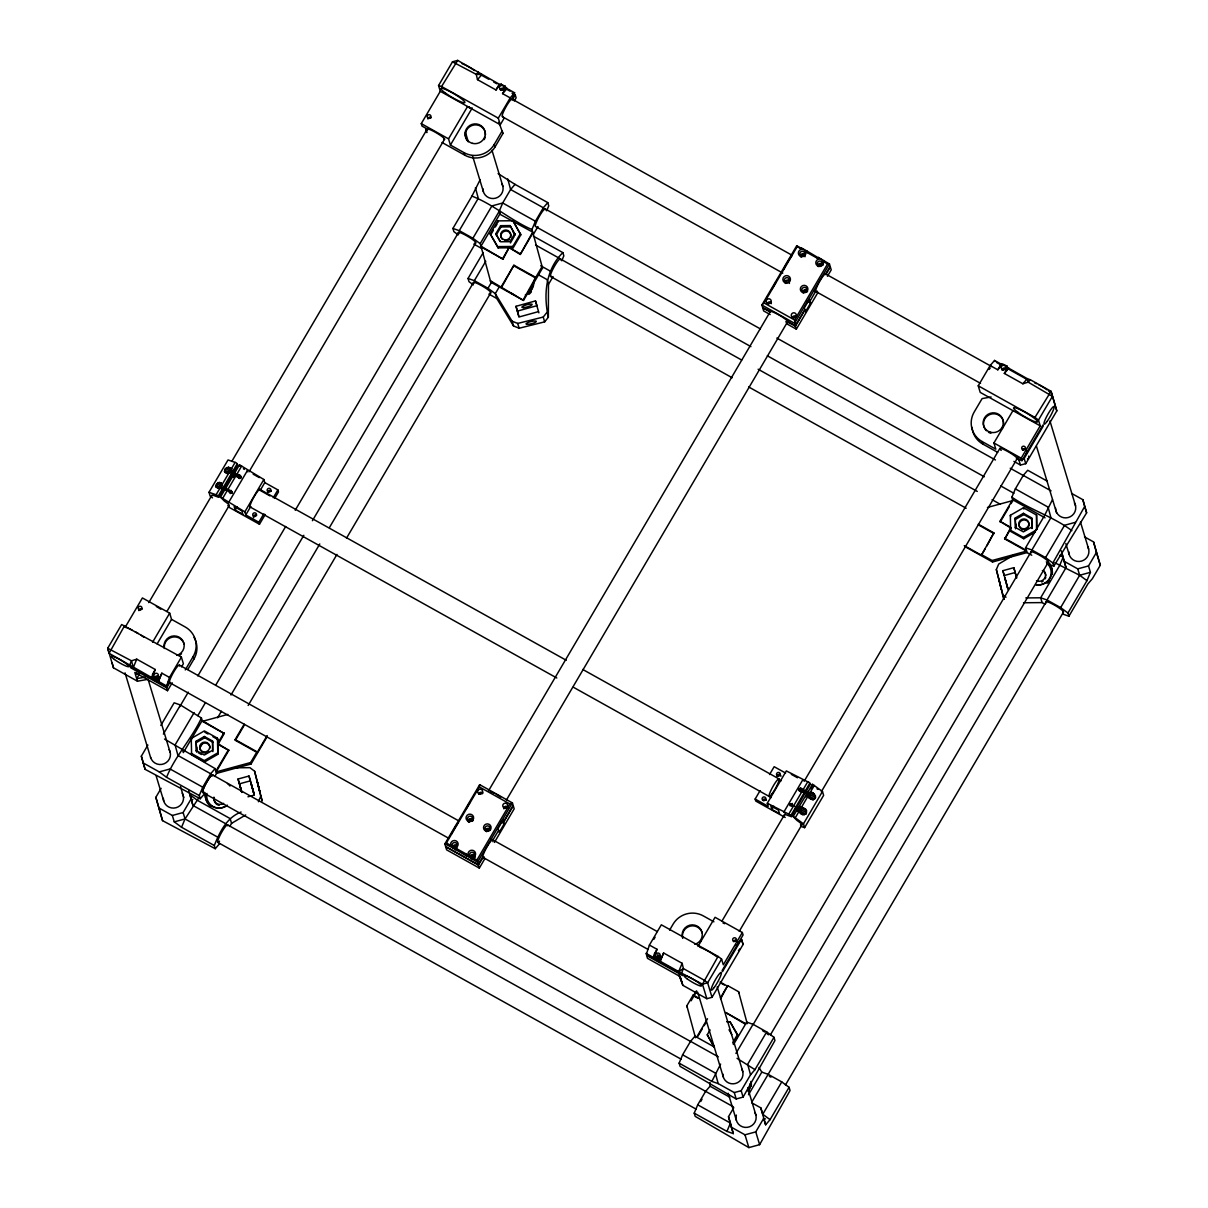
<?xml version="1.0" encoding="UTF-8"?>
<svg xmlns="http://www.w3.org/2000/svg" width="1208" height="1208" viewBox="0 0 1208 1208"><rect width="100%" height="100%" fill="white"/><g stroke="black" fill="none" stroke-linecap="round" stroke-linejoin="round"><path stroke-width="1.5" d="M244.197 724.181L235.137 739.583L256.957 751.754L250.615 762.535L216.126 771.927L228.81 750.364L217.848 743.615L217.817 754.336L204.696 761.886L191.604 754.592L191.257 738.466L204.379 730.9L217.47 738.209L218.074 744.385L224.235 733.498L202.189 720.572L183.359 752.599L182.71 750.53M196.164 741.199L196.511 751.769L196.164 741.199L204.363 736.472L212.563 741.033L212.91 751.602M196.813 750.863L196.828 747.148M212.563 741.033L212.532 750.319L204.318 755.045L196.134 750.485M217.817 754.336L217.47 738.209M1035.437 532.018L1023.765 538.738L1010.673 531.444L1010.341 515.303L1023.463 507.753L1036.555 515.046L1036.902 529.331M1015.233 518.036L1015.596 528.606L1015.233 518.036L1023.448 513.309L1031.632 517.885L1031.994 528.455L1031.632 517.885M1015.898 527.715L1015.898 524M1036.555 515.046L1036.509 529.904L1023.387 537.454L1010.296 530.161M483.23 252.578L468.024 278.459L474.351 280.664L487.987 288.259L495.295 293.665L496.745 298.452L513.536 325.979L519.153 328.229L544.672 321.856L548.356 317.236C543.343 294.858 545.548 269.444 562.868 252.623L533.423 236.194M548.356 317.236L548.477 284.363L547.028 279.561L538.844 275.001M759.001 1067.525L761.81 1072.115L768.137 1074.32L781.772 1081.915L789.081 1087.321L790.047 1090.522L759.621 1144.671L748.854 1147.6L695.189 1116.358L694.222 1113.157L697.711 1104.822L705.623 1091.337L710.077 1086.203L710.077 1082.549M809.979 301.185L815.642 291.354A10.117 1.555 -60.9 0 1 819.764 281.253A10.117 1.555 -60.9 0 1 825.653 273.899L830.213 266.56L829.443 263.993L827.571 263.948L794.607 320.014L795.362 325.843L804.875 309.671L804.332 307.889L809.405 299.267L810.553 303.102L805.479 311.724L804.951 309.928L795.438 326.1L796.359 329.165L818.027 292.306M221.547 485.676L217.727 488.183L215.628 486.582L217.938 482.626L220.898 482.792L222.378 484.332L221.593 485.405L221.653 483.925M227.557 473.898L224.492 471.482L225.398 468.553L228.418 467.224L231.77 468.81M230.471 470.32L229.777 467.692M789.851 804.558L790.183 805.812L791.602 805.887L792.357 803.456L789.851 804.558L792.961 806.28M798.699 790.168L799.122 788.764L801.221 788.356L801.161 790.304L798.699 790.168L801.629 791.814M455.174 849.3L466.786 856.2L466.696 854.298L456.609 848.665L455.174 849.3L449.874 846.34L449.678 844.8L446.401 842.973L444.831 843.954L445.601 846.506L478.323 864.762L482.732 856.88A10.117 1.555 -60.9 0 1 487.549 845.993A10.117 1.555 -60.9 0 1 492.909 839.968L498.647 830.394M153.008 677.914L152.797 675.499L151.846 677.779L153.008 677.914L152.495 676.45A3.79 3.7 -16.8 0 1 152.887 673.626L155.303 669.519L136.761 659.175L131.461 660.806L107.708 648.243L121.661 624.521L181.396 657.152L183.389 663.736L181.517 666.907M505.171 86.206L505.382 86.704A3.79 3.7 -16.8 0 1 504.989 89.528L505.291 90.494L505.171 86.206L500.746 84.122A3.79 3.7 -16.8 0 0 498.451 85.874L496.035 89.981L477.492 79.653L476.239 74.368L452.487 61.804L438.549 85.526L440.286 91.295L500.278 124.741L504.008 118.399M654.555 955.301L653.604 957.597L654.766 957.717L654.645 953.429L657.061 949.322L649.421 945.064L661.335 924.8L718.065 956.419L721.584 959.077L723.32 964.83L742.331 932.5L715.061 917.295L697.952 946.393M1006.928 366.009L1007.14 366.507A3.79 3.7 -16.8 0 1 1006.747 369.331L1007.049 370.312L1006.928 366.009L1002.504 363.925A3.79 3.7 -16.8 0 0 1000.209 365.677L997.793 369.799L990.152 365.541L978.238 385.805L980.216 392.389L1040.209 425.835L1021.198 458.179L1021.953 460.656L1042.866 425.08L1043.184 426.137L1024.173 458.481L1018.857 459.81L1017.06 458.814A10.117 1.465 30.5 0 1 1016.336 458.814M446.401 842.973L479.365 786.921L479.697 784.671L512.418 802.912L513.189 805.479L503.676 821.636L503.132 819.855L498.074 828.477L499.221 832.312L504.295 823.69L503.751 821.893L513.264 805.721L514.185 808.801L494.404 842.444M152.706 676.948L158.399 681.433L161.842 673.173L169.482 677.431L166.357 686.778L169.377 681.629A10.117 1.555 -60.9 0 1 175.16 669.625A10.117 1.555 -60.9 0 1 179.494 666.031M654.645 953.429A3.79 3.7 -16.8 0 0 654.253 956.253L660.157 961.236L663.6 952.976L682.143 963.305L683.396 968.59L681.735 972.636L682.611 975.551L646.612 955.468L647.488 958.337L680.21 976.577L682.852 985.335L706.846 998.714L712.025 997.31L743.071 944.49L741.561 939.356M220.052 488.787L220.324 487.972M233.808 475.318L235.379 472.902M799.394 807.382L799.59 806.295L798.548 807.488M798.911 812.32L799.923 809.889L800.904 813.437L802.459 814.6L805.766 814.207L806.567 810.93L805.63 809.209L801.553 807.352L800.768 808.439L802.293 807.759M805.676 791.557L804.317 793.656L805.676 791.557L799.802 788.28M801.584 808.59L802.172 807.276L805.63 809.209M810.447 793.505L810.945 791.844L809.602 793.626L807.412 792.403L808.454 791.195L807.05 794.577M493.166 839.726L492.985 840.224A10.117 1.555 -60.9 0 1 492.834 841.659M235.107 462.407L228.025 459.946L208.999 492.29L216.096 494.751L235.137 462.362L236.406 462.936L237.674 464.914L218.663 497.243L215.628 496.216A10.117 1.465 30.5 0 0 211.959 495.854M227.829 505.518A10.117 1.465 30.5 0 0 224.356 501.078L220.475 497.137L239.501 464.808L263.857 479.501L264.794 482.596L277.885 489.889L278.489 491.928L274.684 498.391M807.744 781.803L786.317 770.915L767.306 803.245L788.733 814.132L807.759 781.742L809.043 782.316L810.311 784.294L791.3 816.623L788.265 815.596A10.117 1.465 30.5 0 0 784.596 815.234M800.466 824.898A10.117 1.465 30.5 0 0 796.993 820.459L793.112 816.517L812.591 784.309L822.467 791.497L823.63 795.332L804.604 827.661L801.568 826.604M166.04 685.691L109.082 653.301L124.681 625.533M136.761 659.175L133.303 667.45L131.461 660.806L129.8 664.853L130.69 667.767L166.674 687.835L167.535 690.689L172.2 682.762M155.303 669.519L153.174 674.608L152.887 673.626M156.874 680.074L158.399 681.433L161.842 673.173M204.681 793.611L200.241 798.76L199.275 795.559L166.553 777.303C175.22 755.906 191.634 738.964 201.419 718.02L180.475 705.004L174.148 702.799L160.83 725.449M219.69 843.577L215.251 848.726L214.284 845.509L181.562 827.269L185.035 818.933L199.305 797.084M199.275 795.559L202.763 787.208L210.675 773.739L215.13 768.605L164.499 739.039M458.27 234.896L453.891 231.664L452.924 228.448L471.935 196.119L480.089 179.826M214.284 845.509C219.75 832.07 226.636 817.514 241.117 812.018M537.968 226.576L533.377 234.367L531.928 229.565L535.416 221.23L543.328 207.761L547.783 202.612L515.046 184.371L498.104 173.59M546.68 210.796L548.749 205.828L547.783 202.612M561.765 260.792L563.834 255.824L562.868 252.623M682.293 974.479L646.295 954.411L649.421 945.064M654.555 957.234L653.604 957.597L657.061 949.322M658.632 959.877L660.157 961.236L663.6 952.976M682.143 963.305L678.7 971.579L702.467 984.188L706.846 998.714M733.528 1044.527L746.71 1022.119L753.052 1024.309L766.687 1031.919L773.981 1037.325L774.947 1040.526L743.101 1097.091L736.201 1098.963L680.104 1066.362L679.123 1063.161L682.611 1054.811L690.538 1041.341L694.977 1036.207L714.426 1047.049M736.201 1098.963L734.283 1092.576L718.186 1083.606L711.859 1081.402L720.617 1064.082M697.711 1104.822L730.432 1123.062L733.286 1133.602L726.944 1131.398L730.432 1123.062L728.5 1116.675L733.784 1107.691M1011.066 503.615L1012.878 500.535L1011.866 497.213L1015.354 488.878L1023.267 475.393L1027.721 470.259L1047.351 481.207M1047.532 564.03L1053.814 566.205L1052.848 563.004L1084.693 506.424L1082.866 499.689L1071.602 493.408M1062.632 614.026L1068.914 616.216L1067.947 613L1086.958 580.655L1090.431 572.32L1088.514 565.933L1096.426 552.464L1093.572 541.924L1084.482 536.85M258.391 801.735L260.762 796.193L254.601 771.232L249.92 767.669L233.174 767.82M996.343 569.572L1003.954 599.334L996.343 569.572L998.699 564.045L1014.403 554.683M230.517 468.825L231.257 469.233L228.931 473.189L225.247 472.615M230.728 471.618L231.272 470.471M224.039 487.926C226.877 481.509 219.841 492.985 223.359 489.074L221.185 487.851M232.917 472.826C235.741 466.424 228.72 477.885 232.238 473.989M225.609 489.859L226.455 487.821L225.232 490.373M796.48 807.322C797.975 803.335 793.686 811.55 796.48 807.322L790.259 803.864M797.869 808.65L797.129 810.87L798.171 809.677M806.733 793.55L806.415 795.438M800.043 809.873L799.726 811.746M438.549 85.526L441.569 86.538L457.666 60.4L500.444 84.892L501.592 85.028L501.29 84.047M125.3 627.058L142.408 597.945L169.679 613.151L171.551 619.357L185.186 626.967A22.122 21.623 -16.8 0 1 193.189 656.472L193.959 659.024L187.799 669.504M443.683 139.479A10.117 1.465 30.5 0 0 438.595 134.209A10.117 1.465 30.5 0 0 427.224 129.014L422.03 126.1L421.275 123.624L440.286 91.295M148.78 602.611L211.778 495.461M231.815 461.365L427.496 128.561M218.663 497.243L218.286 495.975L237.297 463.63M234.896 474.065L234.11 475.288M233.204 477.447L235.107 474.216M265.186 514.563L259.478 524.257L258.859 522.234L245.783 514.94L244.847 511.845L222.649 498.406L241.66 466.061M229.022 491.248L231.015 490.373L232.238 492.622L230.245 493.513L229.022 491.248L225.428 489.24M237.901 476.163L239.894 475.272L241.117 477.538L239.124 478.413L237.901 476.163L234.307 474.155M228.478 502.724L247.504 470.38M166.915 611.444L228.946 505.925M248.999 471.83L444.665 139.011M152.57 642.263L169.679 613.151M464.053 152.646A22.122 21.623 -16.8 0 0 494.238 144.431L502.151 130.947L502.921 133.499L495.008 146.983A22.122 21.623 -16.8 0 1 464.823 155.198L464.053 152.646L450.418 145.051L448.546 138.845L467.556 106.5M235.243 510.108L234.171 506.529L241.811 510.788L242.883 514.366L235.243 510.108L237.146 506.877M139.494 673.898L136.685 678.654L145.685 677.039M157.146 643.864L171.551 619.357M450.418 145.051L472.237 107.95M244.847 511.845L263.857 479.501M245.783 514.94L250.388 507.088M264.794 482.596L260.188 490.433L270.003 495.914M503.706 86.719L514.623 92.805L510.214 97.893L502.573 93.635L504.989 89.528M258.859 522.234L263.48 514.397A10.117 1.555 -60.9 0 0 264.129 514.019M273.265 497.726L277.885 489.889M169.482 677.431L181.396 657.152M500.278 124.741L498.3 118.157L510.214 97.893M166.674 687.835L169.709 682.686A10.117 1.555 -60.9 0 0 170.358 682.324M512.237 100.083L515.257 94.934L511.996 93.107M514.261 100.974L516.133 97.803L515.257 94.934M185.262 669.942L193.189 656.472M200.241 798.76L145.096 769.33L141.336 756.193L147.889 745.049M452.924 228.448L459.266 230.653L478.277 198.323L475.424 187.784M163.367 734.117L180.475 705.004M179.675 706.786L188.267 692.169M197.825 675.921L285.677 526.477M295.235 510.229L458.542 232.464M473.778 244.061L481.645 248.455L480.195 243.654L472.902 238.263L491.913 205.919L502.694 202.989L510.606 189.505L515.046 184.371M194.111 712.614L175.1 744.959L177.953 755.498L210.675 773.739M197.81 715.619L205.451 702.618M215.96 684.755L303.812 535.31M312.419 520.693L475.726 242.929M480.195 243.654L499.206 211.324L502.694 202.989L535.416 221.23M215.251 848.726L162.552 820.655L155.847 797.325L161.117 788.341M520.255 254.45L532.698 232.132L499.795 214.194L480.965 246.221L503.011 259.146L509.006 247.791L498.089 247.897L490.161 233.823L497.771 220.883L512.917 220.747L520.829 234.805L513.219 247.746L509.444 247.776L520.255 254.45L532.939 232.887L542.513 268.085L523.502 300.43L490.78 282.174L490.342 280.709L523.502 300.43M490.554 235.107L493.408 230.245M495.31 227.013L497.213 223.782M499.991 241.449L495.839 233.763L500.595 225.685L510.063 225.594L515.167 234.865L510.063 225.594M496.216 235.047L500.988 226.953L500.595 225.685M474.351 280.664L485.767 261.26M200.407 746.997L202.325 743.75M217.606 717.763L221.426 711.255M230.97 695.008L319.788 543.947M329.346 527.7L473.551 282.43M514.774 233.582L510.018 241.676L500.55 241.766L495.839 233.763M510.41 242.959L514.215 236.481M502.785 258.376L509.006 247.791M217.848 743.192L224.008 732.743M487.987 288.259L491.792 281.796M513.219 247.746L512.841 246.462L520.452 233.537M158.701 807.865L172.336 815.475L183.118 812.531L191.03 799.062L188.659 790.274M248.153 705.472L336.972 554.412M346.515 538.164L490.72 292.88M499.085 287.187L495.295 293.665L512.086 321.177L513.536 325.979M215.9 771.157L228.569 749.594M501.244 286.794L513.913 265.231L535.733 277.402L523.291 299.72M255.628 751.648L235.379 740.353L244.424 724.951M501.471 287.564L513.913 265.231M214.737 776.502L216.564 773.392L251.068 764L267.225 736.518M535.733 277.402L542.075 266.621L542.513 268.085M267.149 735.581L257.183 752.524L256.957 751.754M229.746 826.468L231.574 823.358L245.707 814.947M548.477 284.363L553.053 276.572M479.697 784.671L444.831 843.954L449.874 846.34M796.721 245.752L797.023 246.93L801.931 248.652L796.721 245.752L761.87 305.035L762.641 307.602L770.417 311.483A10.117 1.465 30.5 0 1 778.39 314.669A10.117 1.465 30.5 0 1 787.269 320.89L795.362 325.843M466.182 808.786L470.41 801.599M771.61 289.633L775.823 282.446M801.78 248.138L807.065 251.098L807.231 252.623L817.318 258.24L818.526 257.485L829.443 263.993L794.592 323.291L761.87 305.035L764.075 302.981L797.023 246.93M488.304 791.195L770.764 310.773M506.439 800.028L787.933 321.237M466.635 855.687L477.553 862.21L476.949 860.005L509.897 803.954L512.418 802.912L477.553 862.21L478.323 864.762M484.982 858.465L479.334 868.084L478.398 865.019L482.958 857.665A10.117 1.555 -60.9 0 0 484.257 856.94M827.45 276.285L831.225 269.882L830.304 266.802L825.895 274.699M669.61 930.1L673.128 924.12A22.122 21.623 -16.8 0 1 703.298 915.89L713.913 921.81M1013.92 461.396L1020.443 465.035L1025.743 463.706L1056.804 410.886L1051.051 391.301L1030.318 379.735L1028.174 382.151L1022.874 383.782L1004.331 373.438L1006.747 369.331M785.215 817.484L755.755 801.055L755.151 799.032L759.756 791.195A10.117 1.555 -60.9 0 0 760.406 790.832M769.556 774.539L774.162 766.702L785.608 773.075M771.882 809.42L770.81 805.842L778.435 810.1L779.522 813.679L771.882 809.42L773.784 806.189M991.089 396.979L982.104 398.595L974.176 412.064A22.122 21.623 -16.8 0 0 982.164 441.569L995.8 449.18L993.927 442.974L1012.953 410.629M783.66 812.365L802.671 780.036M722.052 920.919L785.049 813.769M804.135 781.289L999.816 448.485M791.3 816.623L790.908 815.355L809.934 783.01M797.28 811.383L800.134 806.521M805.842 796.827L808.696 791.98M810.598 788.733L812.501 785.502L812.108 784.234M804.604 827.661L803.456 823.826L795.272 817.786L814.298 785.442M801.161 809.722L800.315 811.157L805.766 814.207M813.12 799.787L808.394 797.144L810.024 794.622L815.491 797.673L813.12 799.787L809.028 798.216M695.491 1037.747L686.839 1005.796L693.181 995.03L699.417 998.503M698.088 998.397L693.407 995.785L696.125 991.164M691.082 1000.798L696.789 991.104M718.065 956.419L702.467 984.188L707.631 982.784L721.584 959.077M1040.209 425.835L1038.472 420.067L1034.954 417.424L1051.051 391.301L1056.804 410.886M1038.472 420.067L1052.425 396.36L1028.174 382.151L1027.283 378.678L1007.427 367.489M739.221 931.368L802.218 824.218M821.319 791.753L1017.936 457.319M803.456 823.826L822.467 791.497M696.654 1037.219L707.51 1018.737M1010.915 528.077L999.967 521.327L1012.636 499.765L1045.056 517.839M697.786 1036.449L702.316 1028.748M704.128 1025.668L705.94 1022.587M720.421 997.944L727.669 985.622L738.571 991.708L739.024 993.187M985.033 549.036L981.409 555.197L993.867 532.879L978.284 524.181M1000.194 522.098L1009.254 506.696M720.663 998.714L727.669 985.622M986.845 545.956L993.867 532.879M714.215 1047.26L707.239 1034.803L710.093 1029.941M981.183 554.427L992.1 560.512L1026.589 551.12L1004.769 538.949L1010.688 527.73M1004.769 538.949L1010.915 528.485M732.758 1042.595L737.514 1034.501L729.979 1021.711L726.612 1021.741M1052.47 499.629L1044.588 515.454L1025.577 547.798L1027.026 552.584L1031.753 555.227M733.135 1043.863L737.892 1035.784L737.514 1034.501M735.929 1053.421L753.052 1024.309M1025.577 547.798L1031.919 550.002L1050.93 517.658L1048.076 507.118L1015.354 488.878M753.203 1024.46L1031.103 551.769M766.687 1031.919L747.661 1064.263L750.53 1074.803L741.168 1090.703L734.283 1092.576M1052.848 563.004L1045.554 557.598L1064.565 525.269L1075.346 522.324M770.372 1034.924L1048.287 562.233M750.53 1074.803L754.97 1069.654L773.981 1037.325M1053.814 566.205L1086.626 512.826L1082.866 499.689M748.492 1094.75L761.81 1072.115M751.98 1101.802L1046.204 601.765M1025.788 597.93L1040.677 597.794L1047.004 599.999L1066.03 567.654L1061.726 552.328M728.5 1116.675L731.353 1127.215L744.989 1134.81L755.77 1131.881L763.683 1118.412L765.615 1124.799L770.07 1119.665L762.761 1114.259L781.772 1081.915M1067.947 613L1060.639 607.609L1079.665 575.265L1090.431 572.32M785.472 1084.92L1063.387 612.23M770.07 1119.665L789.081 1087.321M1068.914 616.216L1087.925 583.872L1092.364 578.723L1100.292 565.238L1093.572 541.924M152.661 676.465L151.846 677.779L152.797 677.431M653.604 957.597L654.419 956.268M808.605 796.661L810.719 793.203L815.43 795.83L815.491 797.673M800.723 808.711L801.855 807.775M997.793 369.799L1002.187 364.695L994.562 360.437L990.152 365.541M512.086 321.177L517.704 323.427L543.222 317.07L546.907 312.434M477.492 79.653L481.901 74.549L476.239 74.368L478.398 71.951M496.035 89.981L498.451 85.874M502.573 93.635L506.983 88.546L505.457 87.187M1004.331 373.438L1008.74 368.349L1007.215 366.99M1022.874 383.782L1027.283 378.678L1030.318 379.735M815.46 291.853L815.717 291.596A10.117 1.555 -60.9 0 0 817.136 291.068M455.325 849.813L456.609 848.665M505.669 89.603L506.983 88.546L505.669 87.686M1007.427 369.406L1008.74 368.349L1007.548 368.44M472.268 859.25L473.672 858.178L476.949 860.005M157.417 679.998L159.124 679.032M1025.985 453.619L1026.392 453.302A2.522 2.476 -16 0 0 1027.057 450.901M659.175 959.801L660.882 958.835M228.206 472.781L229.626 471.754M196.542 742.467L204.756 737.756L212.94 742.316M191.211 753.309L204.303 760.617L217.44 753.052M1015.626 519.319L1023.84 514.593L1032.025 519.153M1031.617 527.171L1023.403 531.898L1015.203 527.337M809.647 793.339L812.939 792.961L815.43 795.83M472.117 858.737L473.672 858.178M515.997 306.303L535.491 300.913L536.941 305.7L517.447 311.09L515.997 306.303L518.927 317.024L538.421 311.634M241.555 791.466L238.021 779.024L248.999 776.019L254.269 794.668M1008.091 589.746L1002.851 570.689L1013.814 567.684L1016.577 577.394M238.021 779.024L239.471 783.826L250.449 780.821M1015.264 572.486L1004.301 575.491L1002.851 570.689M247.972 796.797L254.254 795.075L248.999 776.019M452.487 61.804L457.666 60.4M987.465 507.451L1012.878 500.535M201.419 718.02L202.416 721.342L227.829 714.411M143.163 762.928L159.26 771.897L170.041 768.967L202.763 787.208M964.724 546.469L992.538 561.992L1027.026 552.584M1061.243 550.727L1064.097 561.267L1077.732 568.862L1088.514 565.933M172.336 815.475L174.269 821.863L185.035 818.933L217.757 837.174M817.318 258.24L818.526 257.485M109.082 653.301L107.708 648.243L113.461 667.813L137.455 681.206L148.252 679.274M156.587 679.107L157.131 679.032A3.79 3.7 -16.8 0 0 159.426 677.28M658.345 958.91L658.889 958.835A3.79 3.7 -16.8 0 0 661.184 957.083M505.805 88.637L506.983 88.546M800.3 248.742L801.931 248.652M500.988 226.953L510.456 226.862M490.161 233.823L497.696 246.613L512.841 246.462M216.111 494.706L218.286 495.975M220.475 497.137L222.649 498.406M788.749 814.086L790.908 815.355M793.112 816.517L795.272 817.786M1023.508 602.762L1042.127 602.596L1045.282 604.347M500.444 84.892L501.592 85.028M736.261 940.73L735.657 940.67A2.522 2.476 -16.8 0 0 733.83 941.394M471.935 196.119C493.377 204.333 510.818 220.354 531.928 229.565M1086.958 580.655L1079.665 575.265L1054.78 562.717M807.065 251.098L818.677 257.999M824.007 260.535L824.294 262.136L827.571 263.948M478.957 73.809L488.772 79.275M493.679 82.023L496.941 83.835M503.494 87.489L510.033 91.144M996.525 362.43L999.786 364.257M1009.616 369.724L1027.615 379.765M512.147 99.147L792.252 255.356M825.215 273.733L991.632 366.537M502.679 116.874L782.784 273.068M814.086 290.524L980.503 383.329M441.569 86.538L498.3 118.157M978.238 385.805L1034.954 417.424M807.291 301.275L810.553 303.102M764.075 302.981L794.607 320.014M770.357 312.102L762.716 307.844L763.637 310.924L770.191 314.563M795.438 326.1L787.661 322.204A10.117 1.465 30.5 0 1 785.683 321.856M786.544 323.699L796.359 329.165M421.275 123.624L448.546 138.845M993.927 442.974L1021.198 458.179M1021.953 460.656L1016.743 457.756A10.117 1.465 30.5 0 0 1004.558 449.829A10.117 1.465 30.5 0 0 1001.221 450.388M425.82 129.15L426.832 132.578L425.76 129.06L427.556 130.071M442.007 142.469L464.823 155.198M972.032 427.36A22.122 21.623 -16.8 0 0 982.935 444.121L997.612 452.305M543.328 207.761L510.606 189.505L507.753 178.965M1023.267 475.393L1051.081 490.901M545.08 208.833L760.391 328.908M776.835 338.074L995.437 459.976M1010.22 468.236L1023.372 475.559M750.923 346.636L535.597 226.56A10.117 1.555 -60.9 0 1 539.719 215.658A10.117 1.555 -60.9 0 1 545.397 209.905M767.352 355.801L984.309 476.783M1000.753 485.948L1013.89 493.287M1011.866 497.213C1030.937 510.199 1053.482 516.752 1071.858 530.659M535.521 244.982L558.428 257.757M558.745 258.044L741.652 360.029M758.126 369.225L977.272 491.429M992.1 499.689L1000.33 504.295M509.444 247.776L520.029 253.68M999.967 521.327L1010.688 527.307M540.686 265.76L550.501 271.226M1059.899 555.287L1063.176 557.115L1059.688 565.45L1040.677 597.794L1042.127 602.596M550.923 276.677L732.169 377.757M748.643 386.938L966.143 508.221M459.266 230.653L472.902 238.263M1031.919 550.002L1045.554 557.598M1004.543 538.194L1026.347 550.35M503.011 259.146L481.192 246.991L490.78 282.174M514.155 266.002L535.975 278.172M978.51 524.952L994.093 533.634M964.271 545.639L981.409 555.197M1047.004 599.999L1060.639 607.609M488.878 294.072L496.745 298.452M253.182 474.185L259.297 477.598M791.346 774.358L797.461 777.756M228.418 467.224L231.876 469.157M810.945 791.844L812.939 792.961M811.051 792.191L814.509 794.109M226.817 467.541L231.543 470.169L230.849 471.588L225.398 468.553M238.021 474.366L240.649 475.831M800.572 788.129L805.842 791.059M236.692 474.2L241.087 476.662M801.568 789.609L805.162 791.617M238.006 475.801L241.117 477.538M799.122 788.764L805.343 792.237M237.599 476.496L240.709 478.232M798.715 789.458L804.936 792.931M233.974 474.835L237.931 477.039M259.796 489.376L566.265 660.278M582.739 669.459L778.828 778.813M224.552 470.003L230.003 473.038M237.04 476.918L239.984 478.549M809.179 796.072L814.63 799.107M799.062 790.712L801.689 792.191M777.725 779.1L781.002 780.927M808.847 796.616L808.801 794.788L808.847 796.616L811.338 799.5M224.492 471.482L227.648 473.234M219.539 482.324L221.849 483.608M217.938 482.626L221.094 484.393M806.567 810.93L801.84 808.288L799.515 812.244L804.241 814.871M229.278 490.116L232.223 491.747M225.836 488.545L229.429 490.554M216.534 483.638L221.985 486.688L221.124 488.138L215.673 485.087M229.127 490.901L232.238 492.622M798.85 808.514L806.612 812.758M223.057 488.047L220.868 486.839L219.328 487.866M228.72 491.596L231.83 493.317M215.628 486.582L218.769 488.334M800.164 813.301L802.459 814.6M250.313 507.088L556.797 677.99M573.271 687.186L771.202 797.582M755.151 799.032L768.228 806.34L767.306 803.245M228.387 506.922L259.478 524.257M479.365 786.921L509.897 803.954M501.018 821.863L504.295 823.69M179.403 665.095L457.877 820.383M490.826 838.76L657.243 931.564M720.104 982.044L727.895 986.392M721.025 983.146L724.287 984.973M168.29 681.901L448.394 838.095M482.989 857.393L647.76 949.277M657.65 954.788L660.942 956.63M645.978 953.339L678.7 971.579L683.396 968.59L704.113 980.141L707.631 982.784L712.025 997.31M130.358 666.695L166.357 686.778M167.535 690.689L134.813 672.448L137.455 681.206M478.398 865.019L445.676 846.763L446.613 849.843L479.334 868.084M745.925 1023.795L725.661 1012.5L744.596 1023.705M202.416 721.342L224.235 733.498M204.771 732.184L208.048 734.011M212.955 736.744L217.863 739.492M219.614 745.245L228.81 750.364M198.157 752.675L201.434 754.502M737.061 1058.344L754.97 1069.654M690.538 1041.341L718.352 1056.849M212.336 774.781L690.629 1041.507M682.611 1054.811L715.332 1073.066L718.186 1083.606M202.853 792.508L681.161 1059.22M751.738 1102.798L760.829 1107.872L762.761 1114.259M679.123 1063.161L711.859 1081.402M710.077 1086.203L729.707 1097.151M191.03 799.062L192.963 805.449L225.685 823.705M227.421 824.777L733.437 1106.86M217.953 842.489L696.246 1109.216M694.222 1113.157L726.944 1131.398M473.37 284.892L468.991 281.66L468.024 278.459M212.502 497.847L210.162 496.126L208.999 492.29M159.26 771.897L166.553 777.303M174.269 821.863L181.562 827.269M1002.504 594.532L1006.007 597.205M520.829 234.805L512.917 220.747M512.63 231.03L514.502 234.216M736.956 1034.184L729.979 1021.711M729.013 1029.76L731.837 1034.561M707.239 1034.803L713.822 1045.992M737.786 941.878L738.043 943.75A2.522 2.476 -16 0 1 736.246 945.517M498.904 122.265L502.921 133.499M679.485 975.837L682.082 982.784M678.956 974.901L682.852 985.335M1084.693 506.424L1086.626 512.826M1096.426 552.464L1100.292 565.238M1049.948 420.943L1075.558 505.774M1080.465 522.007L1088.635 549.081M1077.732 568.862L1079.665 575.265M1036.434 446.114L1056.592 512.887M1065.849 543.57L1069.125 554.396M1064.097 561.267L1066.03 567.654M1000.209 365.677L1000.496 366.658M994.562 360.437L994.879 361.524M1024.173 458.481L1025.743 463.706M1018.857 459.81L1020.443 465.035M1023.463 507.753L1023.855 509.036M1023.448 513.309L1023.84 514.593M1023.387 537.454L1023.765 538.738M1010.341 515.303L1010.719 516.586M982.164 441.569L982.935 444.121M992.1 560.512L992.538 561.992M514.623 92.805L511.92 99.026A10.117 1.555 -60.9 0 0 504.672 109.294A10.117 1.555 -60.9 0 0 503.102 116.376M742.331 932.5L743.086 934.977L722.158 970.537L722.49 971.61L741.501 939.265L743.071 944.49M494.238 144.431L495.008 146.983M543.222 317.07L544.672 321.856M492.003 150.336L502.906 186.425M500.293 214.058L499.266 211.536L499.795 214.194M497.771 220.883L498.164 222.166M465.412 132.185L468.13 141.2M472.494 155.651L483.396 191.74M497.696 246.613L498.089 247.897M517.704 323.427L519.153 328.229M717.205 986.891L742.814 1071.707M747.722 1087.955L755.891 1115.029M755.77 1131.881L759.621 1144.671M741.168 1090.703L743.101 1097.091M744.989 1134.81L748.854 1147.6M697.696 992.206L723.305 1077.023M728.213 1093.27L736.382 1120.345M693.181 995.03L693.407 995.785M731.353 1127.215L733.286 1133.602M686.839 1005.796L687.276 1007.276M654.464 956.751L654.766 957.717M239.471 464.854L239.863 466.122M254.601 771.232L262.212 800.995L260.762 796.193M250.615 762.535L251.068 764M235.137 739.583L235.379 740.353M215.13 768.605L216.564 773.392M231.574 823.358L230.124 818.571L197.402 800.315L190.109 794.909L192.963 805.449M204.363 736.472L204.756 737.756M204.303 760.617L204.696 761.886M191.257 738.466L191.634 739.734M148.357 680.179L170.162 752.373M180.52 786.665L183.782 797.491M183.118 812.531L185.035 818.933M125.043 672.856L150.653 757.688M156.104 775.732L163.729 801.01M155.847 797.325L162.552 820.655M141.336 756.193L145.096 769.33M1006.234 582.664L1004.86 577.817L1005.962 581.848M1006.324 583.177L1007.699 588.039L1006.611 583.992M252.215 787.39L250.887 782.633L251.944 786.574M252.306 787.903L253.68 792.75L253.227 791.074M241.177 790.138L239.803 785.291L240.905 789.322M241.268 790.651L241.63 791.965M1013.814 567.684L1016.683 578.088M239.471 783.826L241.857 792.478M252.593 788.718L252.94 789.972M535.491 300.913L538.889 312.857M517.447 311.09L518.911 316.466M738.571 991.708L747.239 1023.659M760.829 1107.872L765.615 1124.799M112.087 662.754L113.461 667.813M999.499 581.652L998.85 579.312L999.514 582.105M999.801 582.86L1000.133 584.189M1000.149 584.717L1001.432 589.595L1001.039 587.903M999.816 583.373L1000.783 586.801M824.158 261.049L824.294 262.136M466.696 854.298L466.786 856.2M660.096 959.424L660.157 961.236M158.339 679.621L158.399 681.433M807.231 251.596L807.231 252.623M700.716 1101.53A10.117 1.555 -60.9 0 1 702.014 1099.235M1046.521 602.822A10.117 1.465 30.5 0 1 1055.324 605.601A10.117 1.465 30.5 0 1 1062.662 612.23M769.315 1076.419A10.117 1.465 30.5 0 1 771.021 1077.113M473.868 283.487A10.117 1.465 30.5 0 1 482.671 286.266A10.117 1.465 30.5 0 1 490.01 292.895M219.539 841.176A10.117 1.555 -60.9 0 1 220.777 833.898A10.117 1.555 -60.9 0 1 227.753 825.834M250.962 506.726A10.117 1.555 -60.9 0 1 253.136 498.481A10.117 1.555 -60.9 0 1 260.128 489.602M1087.593 546.56A10.117 9.875 -16.8 0 1 1081.417 561.131A10.117 9.875 -16.8 0 1 1068.748 551.694M1046.838 563.2A12.639 12.352 -16.8 0 1 1036.056 584.778M1043.455 570.463A6.327 6.176 -16.8 0 1 1036.509 580.746M1045.766 577.243A6.327 6.176 -16.8 0 1 1045.237 578.783M1043.093 581.229A6.327 6.176 -16.8 0 1 1041.613 581.954M1042.368 570.538A6.327 6.176 -16.8 0 1 1045.871 575.642M1049.148 562.913A13.907 13.59 -16.8 0 1 1036.313 584.853M1049.541 564.181A13.907 13.59 -16.8 0 1 1052.274 574.223M1049.525 580.761A13.907 13.59 -16.8 0 1 1046.958 583.313M754.849 1112.508A10.117 9.875 -16.8 0 1 747.39 1127.336A10.117 9.875 -16.8 0 1 736.351 1115.075M750.062 1083.682A12.639 12.352 -16.8 0 1 748.779 1089.978M750.847 1081.432A13.907 13.59 -16.8 0 1 748.084 1091.534M765.495 1118.88A10.117 1.465 30.5 0 1 763.516 1118.533M751.225 1082.715A13.907 13.59 -16.8 0 1 751.225 1086.264M182.197 793.158A10.117 9.875 -16.8 0 1 176.021 807.729A10.117 9.875 -16.8 0 1 163.352 798.292M226.364 805.932A12.639 12.352 -16.8 0 1 206.976 793.46M223.631 803.38A6.327 6.176 -16.8 0 1 213.937 797.144M219.177 805.328A6.327 6.176 -16.8 0 1 214.224 798.11M227.406 805.147A13.907 13.59 -16.8 0 1 205.209 792.825M227.421 783.539A13.907 13.59 -16.8 0 1 229.973 786.03M192.842 799.545A10.117 1.465 30.5 0 1 190.864 799.198M210.902 806.627A13.907 13.59 -16.8 0 1 205.587 794.109M551.346 276.179A10.117 1.555 -60.9 0 1 554.155 266.787A10.117 1.555 -60.9 0 1 560.482 259.886M532.985 282.702A12.639 12.352 -16.8 0 1 527.413 293.876M533.77 280.467A13.907 13.59 -16.8 0 1 525.314 294.918M514.699 295.039A13.907 13.59 -16.8 0 1 511.558 293.302M531.399 291.838A13.907 13.59 -16.8 0 1 528.847 294.375M203.518 792.131A10.117 1.555 -60.9 0 1 206.326 782.739A10.117 1.555 -60.9 0 1 212.653 775.838M458.995 233.733A10.117 1.465 30.5 0 1 467.254 236.088A10.117 1.465 30.5 0 1 474.91 242.899M1031.436 552.826A10.117 1.465 30.5 0 1 1041.356 556.284A10.117 1.465 30.5 0 1 1046.309 561.886M762.49 1030.605A10.117 1.465 30.5 0 1 764.664 1031.979M767.02 1033.655A10.117 1.465 30.5 0 1 768.409 1034.803M1074.425 502.951A10.117 9.875 -16.8 0 1 1068.25 517.522A10.117 9.875 -16.8 0 1 1055.581 508.085M1020.518 528.379A5.059 4.938 -16.8 0 1 1022.814 520.074A5.059 4.938 -16.8 0 1 1028.974 526.084M1028.461 527.277A5.059 4.938 -16.8 0 1 1027.661 528.304M1026.604 529.104A5.059 4.938 -16.8 0 1 1024.082 529.799M1022.783 529.633A5.059 4.938 -16.8 0 1 1021.56 529.149M501.773 183.616A10.117 9.875 -16.8 0 1 495.597 198.188A10.117 9.875 -16.8 0 1 482.928 188.735M502.407 239.456A5.059 4.938 -16.8 0 1 504.687 231.151A5.059 4.938 -16.8 0 1 510.848 237.146M509.534 239.38A5.059 4.938 -16.8 0 1 508.493 240.181M507.269 240.679A5.059 4.938 -16.8 0 1 504.657 240.709M741.682 1068.899A10.117 9.875 -16.8 0 1 735.506 1083.47A10.117 9.875 -16.8 0 1 722.837 1074.033M203.835 791.965A10.117 1.555 -60.9 0 1 206.07 783.403A10.117 1.555 -60.9 0 1 212.774 775.596M169.12 749.594A10.117 9.875 -16.8 0 1 164.197 763.743A10.117 9.875 -16.8 0 1 150.607 757.28M200.649 750.515A5.059 4.938 -16.8 0 1 203.729 743.222A5.059 4.938 -16.8 0 1 210.071 747.948M208.576 751.467A5.059 4.938 -16.8 0 1 207.534 752.267M206.311 752.765A5.059 4.938 -16.8 0 1 203.699 752.795M202.491 752.312A5.059 4.938 -16.8 0 1 201.434 751.527M762.776 800.33A1.903 1.857 -16.8 0 1 766.431 800.3M817.001 788.794A10.117 1.465 30.5 0 1 817.907 789.443M777.121 776.306A1.903 1.857 -16.8 0 1 779.009 774.434A1.903 1.857 -16.8 0 1 780.896 776.276M253.604 517.628A1.903 1.857 -16.8 0 1 256.579 515.363M243.367 468.734A10.117 1.465 30.5 0 1 244.363 469.414M246.794 471.271A10.117 1.465 30.5 0 1 247.368 471.784M267.753 492.215A1.903 1.857 -16.8 0 1 271.287 491.248M768.046 303.661A2.522 2.476 -16.8 0 0 771.142 300.596A2.522 2.476 -16.8 0 0 766.914 299.539A2.522 2.476 -16.8 0 0 768.046 303.661A1.903 1.857 -16.8 0 1 771.338 303.646M767.186 303.721A2.522 2.476 -16.8 0 1 771.414 302.574M792.191 318.353A2.522 2.476 -16.8 0 1 796.495 316.556M792.961 318.112A1.903 1.857 -16.8 0 1 795.74 316.964M789.458 282.989A1.903 1.857 -16.8 0 1 789.262 283.442M785.985 283.472A1.903 1.857 -16.8 0 1 786.906 280.815A1.903 1.857 -16.8 0 1 789.458 282.023M803.26 292.759A1.903 1.857 -16.8 0 1 804.604 290.464A1.903 1.857 -16.8 0 1 806.914 291.762M801.327 256.806A1.903 1.857 -16.8 0 1 803.169 254.45A1.903 1.857 -16.8 0 1 804.981 256.776M818.782 266.545A1.903 1.857 -16.8 0 1 822.255 265.096M783.962 269.127A10.117 1.555 -60.9 0 1 786.71 263.571M787.374 262.423A10.117 1.555 -60.9 0 1 788.039 261.321M788.703 260.264A10.117 1.555 -60.9 0 1 790.591 257.606M791.134 256.927A10.117 1.555 -60.9 0 1 791.633 256.383M818.088 266.455A2.522 2.476 -16.8 0 1 819.885 263.404A2.522 2.476 -16.8 0 1 822.965 265.126M800.647 256.715A2.522 2.476 -16.8 0 1 805.268 254.797M785.185 283.185A2.522 2.476 -16.8 0 1 789.413 280.754M802.656 291.641A2.522 2.476 -16.8 0 1 807.518 291.596M479.531 794.079A2.522 2.476 -16.8 0 0 482.626 791.014A2.522 2.476 -16.8 0 0 478.398 789.941A2.522 2.476 -16.8 0 0 479.531 794.079A1.903 1.857 -16.8 0 1 482.536 793.671M478.67 794.124A2.522 2.476 -16.8 0 1 482.898 792.976M503.676 808.756A2.522 2.476 -16.8 0 1 507.994 806.959M504.446 808.53A1.903 1.857 -16.8 0 1 507.919 808.046M486.628 831.738A1.903 1.857 -16.8 0 1 487.322 829.201A1.903 1.857 -16.8 0 1 489.904 829.851M469.172 822.014A1.903 1.857 -16.8 0 1 470.335 819.281A1.903 1.857 -16.8 0 1 472.706 821.047M453.725 848.484A1.903 1.857 -16.8 0 1 453.544 848.031M453.483 847.548A1.903 1.857 -16.8 0 1 457.198 847.035M471.18 858.209A1.903 1.857 -16.8 0 1 472.343 855.475A1.903 1.857 -16.8 0 1 474.714 857.257M490.221 791.466A10.117 1.465 30.5 0 1 493.966 793.112M496.201 794.305A10.117 1.465 30.5 0 1 500.656 797.008M451.535 833.973A10.117 1.555 -60.9 0 1 457.107 824.264M457.711 823.463A10.117 1.555 -60.9 0 1 458.255 822.799M470.214 857.031A2.522 2.476 -16.8 0 1 472.751 854.539A2.522 2.476 -16.8 0 1 475.272 856.985M452.774 847.306A2.522 2.476 -16.8 0 1 457.077 845.509M468.629 822.331A2.522 2.476 -16.8 0 1 469.565 818.933A2.522 2.476 -16.8 0 1 473.007 819.809M485.827 830.183A2.522 2.476 -16.8 0 1 490.463 829.534M462.136 63.677A10.117 1.465 30.5 0 1 474.487 70.547M468.281 141.804A10.117 9.875 -16.8 0 1 471.603 125.632A10.117 9.875 -16.8 0 1 485.525 134.632M485.178 137.199A10.117 9.875 -16.8 0 1 484.166 139.6M427.934 119.018A1.903 1.857 -16.8 0 1 431.165 117.674M501.516 90.132A1.903 1.857 -16.8 0 1 504.189 90.102M500.339 89.815A2.28 2.22 -16.8 0 1 504.491 89.241M470.773 107.708A13.907 2.129 -60.9 0 1 469.429 106.757M428.357 118.339A2.522 2.476 -17.5 0 1 429.489 117.674L430.154 117.584A2.522 2.476 -17.5 0 1 430.818 117.674M653.77 939.416A10.117 1.555 -60.9 0 1 655.098 937.257M701.229 940.579A10.117 9.875 -16.8 0 1 699.613 942.648M682.746 938.374A10.117 9.875 -16.8 0 1 689.919 926.174A10.117 9.875 -16.8 0 1 702.256 933.059M723.003 923.003A10.117 1.465 30.5 0 1 724.709 923.697M733.452 941.621A1.903 1.857 -16.8 0 1 736.231 940.458M682.46 937.408A10.117 9.875 -16.8 0 1 689.632 925.222A10.117 9.875 -16.8 0 1 701.969 932.108A10.117 9.875 -16.8 0 1 694.796 944.294M659.039 960.843A1.903 1.857 -16.8 0 1 657.394 959.922M657.212 958.518A1.903 1.857 -16.8 0 1 659.991 957.37M658.707 960.149A2.28 2.22 -16.8 0 1 657.575 959.862M656.533 957.37A2.28 2.22 -16.8 0 1 660.323 956.328M739.613 948.975A2.522 2.476 -16.8 0 1 738.435 950.485M699.583 947.117A13.907 2.023 30.5 0 1 716.54 956.585M1034.803 383.012A10.117 1.465 30.5 0 1 1036.509 383.691M1038.548 384.657A10.117 1.465 30.5 0 1 1047.14 389.897M1048.65 391.09A10.117 1.465 30.5 0 1 1049.677 392.071M989.125 369.437A10.117 1.555 -60.9 0 1 990.273 367.972M986.392 430.728A10.117 9.875 -16.8 0 1 989.714 414.555A10.117 9.875 -16.8 0 1 1003.637 423.57M1003.289 426.137A10.117 9.875 -16.8 0 1 1002.278 428.523M990.907 433.249A10.117 9.875 -16.8 0 1 988.476 432.283M1022.466 450.04A1.903 1.857 -16.8 0 1 1026.12 450.01M1002.957 370.312A1.903 1.857 -16.8 0 1 1005.554 369.618M1002.006 370.192A2.28 2.22 -16.8 0 1 1006.249 369.044M1028.627 456.126A2.522 2.476 -16.8 0 1 1028.627 457.409M1027.963 458.527A2.522 2.476 -16.8 0 1 1027.449 458.919M1025.275 449.165A2.522 2.476 -15.6 0 0 1024.626 449.089L1023.961 449.18A2.522 2.476 -16.8 0 0 1022.829 449.829M194.02 637.371A22.122 21.623 -16.8 0 1 193.959 659.024M181.502 653.709A10.117 9.875 -16.8 0 1 179.403 655.31M164.288 646.884A10.117 9.875 -16.8 0 1 184.144 644.121M156.33 606.507A10.117 1.465 30.5 0 1 160.785 609.209M138.92 610.584A1.903 1.857 -16.8 0 1 141.759 608.953M164.333 648.485A10.117 9.875 -16.8 0 1 171.506 636.284A10.117 9.875 -16.8 0 1 183.858 643.169A10.117 9.875 -16.8 0 1 176.685 655.37M158.218 680.784A1.903 1.857 -16.8 0 1 155.454 679.681M155.651 678.262A1.903 1.857 -16.8 0 1 158.928 678.232M156.376 680.27A2.28 2.22 -16.8 0 1 155.349 679.711M154.7 678.141A2.28 2.22 -16.8 0 1 158.928 676.993M138.029 673.641A13.907 2.129 -60.9 0 1 136.7 672.705M125.194 627.299A13.907 2.023 30.5 0 1 132.08 630.048M135.16 631.693A13.907 2.023 30.5 0 1 138.286 633.52M141.276 635.408A13.907 2.023 30.5 0 1 143.888 637.25M138.95 610.418A2.522 2.476 -17.5 0 1 139.358 609.904L141.14 609.149A2.522 2.476 -17.5 0 1 141.804 609.24M257.153 781.078L259.69 791.255L257.153 781.078M772.093 793.747A10.117 1.555 -60.9 0 0 779.16 779.039A10.117 1.555 -60.9 0 0 771.021 790.213A10.117 1.555 -60.9 0 0 772.093 793.747M527.775 324.318A5.315 1.117 -13.9 0 0 536.246 321.69A5.315 1.117 -13.9 0 0 529.542 321.947A5.315 1.117 -13.9 0 0 527.775 324.318M523.653 307.602A5.315 1.117 -15.4 0 0 532.064 304.763A5.315 1.117 -15.4 0 0 525.404 305.171A5.315 1.117 -15.4 0 0 523.653 307.602M1022.496 528.681A5.059 4.938 -16.8 0 0 1028.688 522.551A5.059 4.938 -16.8 0 0 1020.247 520.421A5.059 4.938 -16.8 0 0 1022.496 528.681M504.37 239.758A5.059 4.938 -16.8 0 0 510.576 233.627A5.059 4.938 -16.8 0 0 502.135 231.483A5.059 4.938 -16.8 0 0 504.37 239.758M203.412 751.829A5.059 4.938 -16.8 0 0 209.603 745.714A5.059 4.938 -16.8 0 0 201.177 743.569A5.059 4.938 -16.8 0 0 203.412 751.829M777.907 776.065A1.903 1.857 -16.8 0 0 780.232 773.769A1.903 1.857 -16.8 0 0 777.061 772.969A1.903 1.857 -16.8 0 0 777.907 776.065M763.501 800.557A1.903 1.857 -16.8 0 0 765.827 798.261A1.903 1.857 -16.8 0 0 762.656 797.461A1.903 1.857 -16.8 0 0 763.501 800.557M268.538 491.958A1.903 1.857 -16.8 0 0 270.864 489.663A1.903 1.857 -16.8 0 0 267.693 488.863A1.903 1.857 -16.8 0 0 268.538 491.958M254.133 516.465A1.903 1.857 -16.8 0 0 256.458 514.17A1.903 1.857 -16.8 0 0 253.287 513.37A1.903 1.857 -16.8 0 0 254.133 516.465M801.161 256.579A3.79 3.7 -16.8 0 0 805.812 251.989A3.79 3.7 -16.8 0 0 799.485 250.388A3.79 3.7 -16.8 0 0 801.161 256.579M818.616 266.319A3.79 3.7 -16.8 0 0 823.267 261.728A3.79 3.7 -16.8 0 0 816.94 260.113A3.79 3.7 -16.8 0 0 818.616 266.319M819.175 265.881A2.522 2.476 -16.8 0 0 822.27 262.816A2.522 2.476 -16.8 0 0 818.058 261.758A2.522 2.476 -16.8 0 0 819.175 265.881M801.719 256.156A2.522 2.476 -16.8 0 0 804.83 253.091A2.522 2.476 -16.8 0 0 800.602 252.019A2.522 2.476 -16.8 0 0 801.719 256.156M803.124 292.653A3.79 3.7 -16.8 0 0 807.775 288.063A3.79 3.7 -16.8 0 0 801.448 286.462A3.79 3.7 -16.8 0 0 803.124 292.653M785.683 282.929A3.79 3.7 -16.8 0 0 790.319 278.338A3.79 3.7 -16.8 0 0 783.992 276.723A3.79 3.7 -16.8 0 0 785.683 282.929M793.128 317.659A2.522 2.476 -16.8 0 0 796.223 314.593A2.522 2.476 -16.8 0 0 792.01 313.521A2.522 2.476 -16.8 0 0 793.128 317.659M786.242 282.491A2.522 2.476 -16.8 0 0 789.337 279.425A2.522 2.476 -16.8 0 0 785.125 278.368A2.522 2.476 -16.8 0 0 786.242 282.491M803.697 292.23A2.522 2.476 -16.8 0 0 806.793 289.165A2.522 2.476 -16.8 0 0 802.565 288.093A2.522 2.476 -16.8 0 0 803.697 292.23M453.377 847.805A3.79 3.7 -16.8 0 0 458.028 843.214A3.79 3.7 -16.8 0 0 451.701 841.614A3.79 3.7 -16.8 0 0 453.377 847.805M470.833 857.544A3.79 3.7 -16.8 0 0 475.469 852.954A3.79 3.7 -16.8 0 0 469.142 851.338A3.79 3.7 -16.8 0 0 470.833 857.544M471.392 857.106A2.522 2.476 -16.8 0 0 474.487 854.041A2.522 2.476 -16.8 0 0 470.274 852.984A2.522 2.476 -16.8 0 0 471.392 857.106M453.936 847.382A2.522 2.476 -16.8 0 0 457.032 844.317A2.522 2.476 -16.8 0 0 452.819 843.244A2.522 2.476 -16.8 0 0 453.936 847.382M486.311 831.195A3.79 3.7 -16.8 0 0 490.961 826.604A3.79 3.7 -16.8 0 0 484.635 825.004A3.79 3.7 -16.8 0 0 486.311 831.195M468.855 821.47A3.79 3.7 -16.8 0 0 473.506 816.88A3.79 3.7 -16.8 0 0 467.179 815.264A3.79 3.7 -16.8 0 0 468.855 821.47M504.612 808.061A2.522 2.476 -16.8 0 0 507.707 804.996A2.522 2.476 -16.8 0 0 503.494 803.939A2.522 2.476 -16.8 0 0 504.612 808.061M469.429 821.032A2.522 2.476 -16.8 0 0 472.524 817.967A2.522 2.476 -16.8 0 0 468.311 816.91A2.522 2.476 -16.8 0 0 469.429 821.032M486.869 830.772A2.522 2.476 -16.8 0 0 489.98 827.707A2.522 2.476 -16.8 0 0 485.752 826.634A2.522 2.476 -16.8 0 0 486.869 830.772M501.124 89.86A2.28 2.22 -16.8 0 0 503.917 87.097A2.28 2.22 -16.8 0 0 500.112 86.145A2.28 2.22 -16.8 0 0 501.124 89.86M472.509 143.375A10.117 9.875 -16.8 0 0 484.906 131.128A10.117 9.875 -16.8 0 0 468.024 126.855A10.117 9.875 -16.8 0 0 472.509 143.375M428.583 118.324A1.903 1.857 -16.8 0 0 430.909 116.028A1.903 1.857 -16.8 0 0 427.738 115.228A1.903 1.857 -16.8 0 0 428.583 118.324M445.012 92.759A13.907 2.023 30.5 0 0 464.718 102.695A13.907 2.023 30.5 0 0 448.983 91.053A13.907 2.023 30.5 0 0 445.012 92.759M714.306 987.404A10.117 1.555 -60.9 0 0 721.372 972.697A10.117 1.555 -60.9 0 0 713.233 983.856A10.117 1.555 -60.9 0 0 714.306 987.404M687.08 978.797A10.117 1.465 30.5 0 0 701.41 986.03A10.117 1.465 30.5 0 0 689.964 977.559A10.117 1.465 30.5 0 0 687.08 978.797M657.318 957.415A2.28 2.22 -16.8 0 0 660.112 954.652A2.28 2.22 -16.8 0 0 656.306 953.701A2.28 2.22 -16.8 0 0 657.318 957.415M734.041 941.41A1.903 1.857 -16.8 0 0 736.367 939.114A1.903 1.857 -16.8 0 0 733.196 938.314A1.903 1.857 -16.8 0 0 734.041 941.41M1047.049 421.456A10.117 1.555 -60.9 0 0 1054.116 406.749A10.117 1.555 -60.9 0 0 1045.977 417.908A10.117 1.555 -60.9 0 0 1047.049 421.456M1002.882 369.663A2.28 2.22 -16.8 0 0 1005.675 366.915A2.28 2.22 -16.8 0 0 1001.87 365.948A2.28 2.22 -16.8 0 0 1002.882 369.663M990.62 432.298A10.117 9.875 -16.8 0 0 1003.018 420.052A10.117 9.875 -16.8 0 0 986.151 415.779A10.117 9.875 -16.8 0 0 990.62 432.298M1023.055 449.829A1.903 1.857 -16.8 0 0 1025.381 447.534A1.903 1.857 -16.8 0 0 1022.225 446.734A1.903 1.857 -16.8 0 0 1023.055 449.829M1017.68 412.109A13.907 2.023 30.5 0 0 1037.37 422.045A13.907 2.023 30.5 0 0 1021.636 410.403A13.907 2.023 30.5 0 0 1017.68 412.109M114.428 659.462A10.117 1.465 30.5 0 0 128.743 666.68A10.117 1.465 30.5 0 0 117.312 658.224A10.117 1.465 30.5 0 0 114.428 659.462M155.56 677.612A2.28 2.22 -16.8 0 0 158.354 674.849A2.28 2.22 -16.8 0 0 154.564 673.898A2.28 2.22 -16.8 0 0 155.56 677.612M139.569 609.904A1.903 1.857 -16.8 0 0 141.895 607.594A1.903 1.857 -16.8 0 0 138.724 606.793A1.903 1.857 -16.8 0 0 139.569 609.904"/></g></svg>
